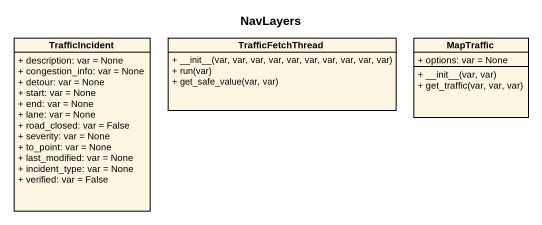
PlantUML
@startuml
title NavLayers
hide circle
hide empty members
skinparam classAttributeIconSize 0
class TrafficIncident {
  + description: var = None
  + congestion_info: var = None
  + detour: var = None
  + start: var = None
  + end: var = None
  + lane: var = None
  + road_closed: var = False
  + severity: var = None
  + to_point: var = None
  + last_modified: var = None
  + incident_type: var = None
  + verified: var = False
}
class TrafficFetchThread {
  + ~__init~__(var, var, var, var, var, var, var, var, var, var)
  + run(var)
  + get_safe_value(var, var)
}
class MapTraffic {
  + options: var = None
  + ~__init~__(var, var)
  + get_traffic(var, var, var)
}
@enduml
